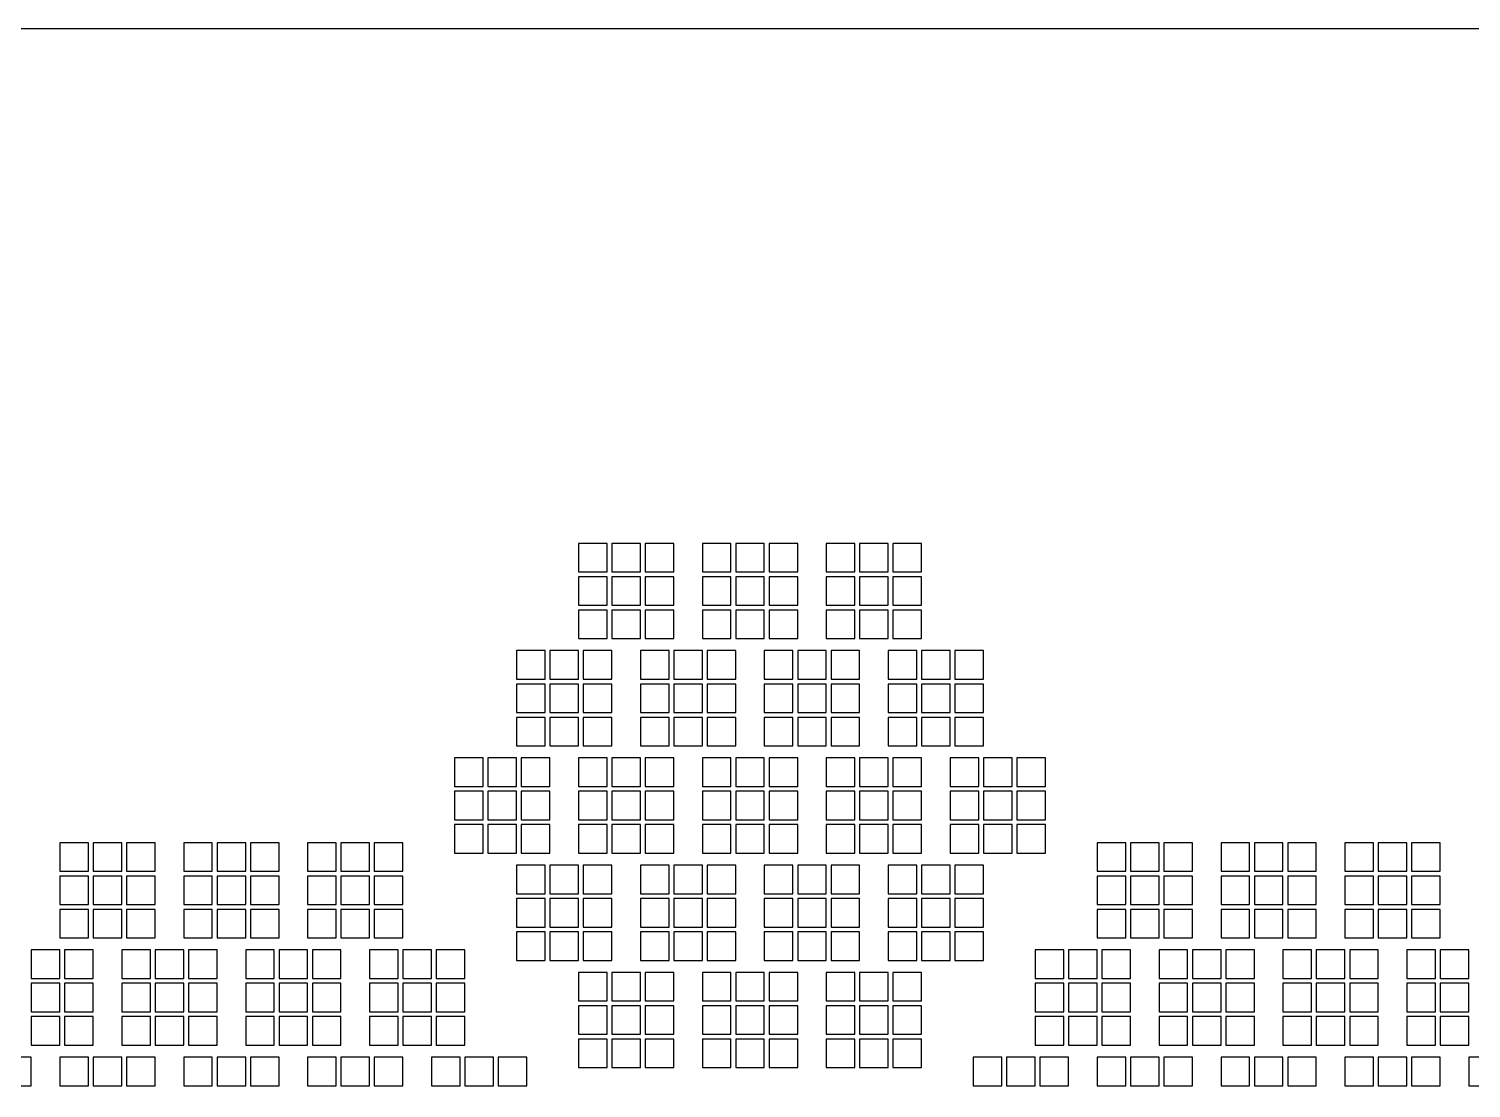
# Model space of a CAD drawing. Extents: x -49 to 54, y -38 to 38.
# Drawn here: x 0.6 to 15.73, y 26.88 to 38 of the extents above; entities that cross this region are included whole.
import ezdxf

# ---------------------------------------------------------------- set-up
doc = ezdxf.new("R2010")
doc.units = 0
doc.layers.add('BACK_LAYER', color=5, linetype='CONTINUOUS')
doc.layers.add('OUTLINE', color=7, linetype='CONTINUOUS')

msp = doc.modelspace()

# ---------------------------------------------------------------- linework, layer by layer
at = {"layer": 'BACK_LAYER'}
for points in [[(6.363, 32.299), (6.663, 32.299), (6.663, 32.599), (6.363, 32.599)], [(6.713, 32.299), (7.013, 32.299), (7.013, 32.599), (6.713, 32.599)], [(7.063, 32.299), (7.363, 32.299), (7.363, 32.599), (7.063, 32.599)], [(7.663, 32.299), (7.963, 32.299), (7.963, 32.599), (7.663, 32.599)], [(8.013, 32.299), (8.313, 32.299), (8.313, 32.599), (8.013, 32.599)], [(8.363, 32.299), (8.663, 32.299), (8.663, 32.599), (8.363, 32.599)], [(8.963, 32.299), (9.263, 32.299), (9.263, 32.599), (8.963, 32.599)], [(9.313, 32.299), (9.613, 32.299), (9.613, 32.599), (9.313, 32.599)], [(9.663, 32.299), (9.963, 32.299), (9.963, 32.599), (9.663, 32.599)], [(6.363, 31.949), (6.663, 31.949), (6.663, 32.249), (6.363, 32.249)], [(6.713, 31.949), (7.013, 31.949), (7.013, 32.249), (6.713, 32.249)], [(7.063, 31.949), (7.363, 31.949), (7.363, 32.249), (7.063, 32.249)], [(7.663, 31.949), (7.963, 31.949), (7.963, 32.249), (7.663, 32.249)], [(8.013, 31.949), (8.313, 31.949), (8.313, 32.249), (8.013, 32.249)], [(8.363, 31.949), (8.663, 31.949), (8.663, 32.249), (8.363, 32.249)], [(8.963, 31.949), (9.263, 31.949), (9.263, 32.249), (8.963, 32.249)], [(9.313, 31.949), (9.613, 31.949), (9.613, 32.249), (9.313, 32.249)], [(9.663, 31.949), (9.963, 31.949), (9.963, 32.249), (9.663, 32.249)], [(6.363, 31.599), (6.663, 31.599), (6.663, 31.899), (6.363, 31.899)], [(6.713, 31.599), (7.013, 31.599), (7.013, 31.899), (6.713, 31.899)], [(7.063, 31.599), (7.363, 31.599), (7.363, 31.899), (7.063, 31.899)], [(7.663, 31.599), (7.963, 31.599), (7.963, 31.899), (7.663, 31.899)], [(8.013, 31.599), (8.313, 31.599), (8.313, 31.899), (8.013, 31.899)], [(8.363, 31.599), (8.663, 31.599), (8.663, 31.899), (8.363, 31.899)], [(8.963, 31.599), (9.263, 31.599), (9.263, 31.899), (8.963, 31.899)], [(9.313, 31.599), (9.613, 31.599), (9.613, 31.899), (9.313, 31.899)], [(9.663, 31.599), (9.963, 31.599), (9.963, 31.899), (9.663, 31.899)], [(5.713, 31.173), (6.013, 31.173), (6.013, 31.473), (5.713, 31.473)], [(6.063, 31.173), (6.363, 31.173), (6.363, 31.473), (6.063, 31.473)], [(6.413, 31.173), (6.713, 31.173), (6.713, 31.473), (6.413, 31.473)], [(7.013, 31.173), (7.313, 31.173), (7.313, 31.473), (7.013, 31.473)], [(7.363, 31.173), (7.663, 31.173), (7.663, 31.473), (7.363, 31.473)], [(7.713, 31.173), (8.013, 31.173), (8.013, 31.473), (7.713, 31.473)], [(8.313, 31.173), (8.613, 31.173), (8.613, 31.473), (8.313, 31.473)], [(8.663, 31.173), (8.963, 31.173), (8.963, 31.473), (8.663, 31.473)], [(9.013, 31.173), (9.313, 31.173), (9.313, 31.473), (9.013, 31.473)], [(9.613, 31.173), (9.913, 31.173), (9.913, 31.473), (9.613, 31.473)], [(9.963, 31.173), (10.263, 31.173), (10.263, 31.473), (9.963, 31.473)], [(10.313, 31.173), (10.613, 31.173), (10.613, 31.473), (10.313, 31.473)], [(5.713, 30.823), (6.013, 30.823), (6.013, 31.123), (5.713, 31.123)], [(6.063, 30.823), (6.363, 30.823), (6.363, 31.123), (6.063, 31.123)], [(6.413, 30.823), (6.713, 30.823), (6.713, 31.123), (6.413, 31.123)], [(7.013, 30.823), (7.313, 30.823), (7.313, 31.123), (7.013, 31.123)], [(7.363, 30.823), (7.663, 30.823), (7.663, 31.123), (7.363, 31.123)], [(7.713, 30.823), (8.013, 30.823), (8.013, 31.123), (7.713, 31.123)], [(8.313, 30.823), (8.613, 30.823), (8.613, 31.123), (8.313, 31.123)], [(8.663, 30.823), (8.963, 30.823), (8.963, 31.123), (8.663, 31.123)], [(9.013, 30.823), (9.313, 30.823), (9.313, 31.123), (9.013, 31.123)], [(9.613, 30.823), (9.913, 30.823), (9.913, 31.123), (9.613, 31.123)], [(9.963, 30.823), (10.263, 30.823), (10.263, 31.123), (9.963, 31.123)], [(10.313, 30.823), (10.613, 30.823), (10.613, 31.123), (10.313, 31.123)], [(5.713, 30.473), (6.013, 30.473), (6.013, 30.773), (5.713, 30.773)], [(6.063, 30.473), (6.363, 30.473), (6.363, 30.773), (6.063, 30.773)], [(6.413, 30.473), (6.713, 30.473), (6.713, 30.773), (6.413, 30.773)], [(7.013, 30.473), (7.313, 30.473), (7.313, 30.773), (7.013, 30.773)], [(7.363, 30.473), (7.663, 30.473), (7.663, 30.773), (7.363, 30.773)], [(7.713, 30.473), (8.013, 30.473), (8.013, 30.773), (7.713, 30.773)], [(8.313, 30.473), (8.613, 30.473), (8.613, 30.773), (8.313, 30.773)], [(8.663, 30.473), (8.963, 30.473), (8.963, 30.773), (8.663, 30.773)], [(9.013, 30.473), (9.313, 30.473), (9.313, 30.773), (9.013, 30.773)], [(9.613, 30.473), (9.913, 30.473), (9.913, 30.773), (9.613, 30.773)], [(9.963, 30.473), (10.263, 30.473), (10.263, 30.773), (9.963, 30.773)], [(10.313, 30.473), (10.613, 30.473), (10.613, 30.773), (10.313, 30.773)], [(5.063, 30.048), (5.363, 30.048), (5.363, 30.348), (5.063, 30.348)], [(5.413, 30.048), (5.713, 30.048), (5.713, 30.348), (5.413, 30.348)], [(5.763, 30.048), (6.063, 30.048), (6.063, 30.348), (5.763, 30.348)], [(6.363, 30.048), (6.663, 30.048), (6.663, 30.348), (6.363, 30.348)], [(6.713, 30.048), (7.013, 30.048), (7.013, 30.348), (6.713, 30.348)], [(7.063, 30.048), (7.363, 30.048), (7.363, 30.348), (7.063, 30.348)], [(7.663, 30.048), (7.963, 30.048), (7.963, 30.348), (7.663, 30.348)], [(8.013, 30.048), (8.313, 30.048), (8.313, 30.348), (8.013, 30.348)], [(8.363, 30.048), (8.663, 30.048), (8.663, 30.348), (8.363, 30.348)], [(8.963, 30.048), (9.263, 30.048), (9.263, 30.348), (8.963, 30.348)], [(9.313, 30.048), (9.613, 30.048), (9.613, 30.348), (9.313, 30.348)], [(9.663, 30.048), (9.963, 30.048), (9.963, 30.348), (9.663, 30.348)], [(10.263, 30.048), (10.563, 30.048), (10.563, 30.348), (10.263, 30.348)], [(10.613, 30.048), (10.913, 30.048), (10.913, 30.348), (10.613, 30.348)], [(10.963, 30.048), (11.263, 30.048), (11.263, 30.348), (10.963, 30.348)], [(5.063, 29.698), (5.363, 29.698), (5.363, 29.998), (5.063, 29.998)], [(5.413, 29.698), (5.713, 29.698), (5.713, 29.998), (5.413, 29.998)], [(5.763, 29.698), (6.063, 29.698), (6.063, 29.998), (5.763, 29.998)], [(6.363, 29.698), (6.663, 29.698), (6.663, 29.998), (6.363, 29.998)], [(6.713, 29.698), (7.013, 29.698), (7.013, 29.998), (6.713, 29.998)], [(7.063, 29.698), (7.363, 29.698), (7.363, 29.998), (7.063, 29.998)], [(7.663, 29.698), (7.963, 29.698), (7.963, 29.998), (7.663, 29.998)], [(8.013, 29.698), (8.313, 29.698), (8.313, 29.998), (8.013, 29.998)], [(8.363, 29.698), (8.663, 29.698), (8.663, 29.998), (8.363, 29.998)], [(8.963, 29.698), (9.263, 29.698), (9.263, 29.998), (8.963, 29.998)], [(9.313, 29.698), (9.613, 29.698), (9.613, 29.998), (9.313, 29.998)], [(9.663, 29.698), (9.963, 29.698), (9.963, 29.998), (9.663, 29.998)], [(10.263, 29.698), (10.563, 29.698), (10.563, 29.998), (10.263, 29.998)], [(10.613, 29.698), (10.913, 29.698), (10.913, 29.998), (10.613, 29.998)], [(10.963, 29.698), (11.263, 29.698), (11.263, 29.998), (10.963, 29.998)], [(5.063, 29.348), (5.363, 29.348), (5.363, 29.648), (5.063, 29.648)], [(5.413, 29.348), (5.713, 29.348), (5.713, 29.648), (5.413, 29.648)], [(5.763, 29.348), (6.063, 29.348), (6.063, 29.648), (5.763, 29.648)], [(6.363, 29.348), (6.663, 29.348), (6.663, 29.648), (6.363, 29.648)], [(6.713, 29.348), (7.013, 29.348), (7.013, 29.648), (6.713, 29.648)], [(7.063, 29.348), (7.363, 29.348), (7.363, 29.648), (7.063, 29.648)], [(7.663, 29.348), (7.963, 29.348), (7.963, 29.648), (7.663, 29.648)], [(8.013, 29.348), (8.313, 29.348), (8.313, 29.648), (8.013, 29.648)], [(8.363, 29.348), (8.663, 29.348), (8.663, 29.648), (8.363, 29.648)], [(8.963, 29.348), (9.263, 29.348), (9.263, 29.648), (8.963, 29.648)], [(9.313, 29.348), (9.613, 29.348), (9.613, 29.648), (9.313, 29.648)], [(9.663, 29.348), (9.963, 29.348), (9.963, 29.648), (9.663, 29.648)], [(10.263, 29.348), (10.563, 29.348), (10.563, 29.648), (10.263, 29.648)], [(10.613, 29.348), (10.913, 29.348), (10.913, 29.648), (10.613, 29.648)], [(10.963, 29.348), (11.263, 29.348), (11.263, 29.648), (10.963, 29.648)], [(0.921, 29.157), (1.221, 29.157), (1.221, 29.457), (0.921, 29.457)], [(1.271, 29.157), (1.571, 29.157), (1.571, 29.457), (1.271, 29.457)], [(1.621, 29.157), (1.921, 29.157), (1.921, 29.457), (1.621, 29.457)], [(2.221, 29.157), (2.521, 29.157), (2.521, 29.457), (2.221, 29.457)], [(2.571, 29.157), (2.871, 29.157), (2.871, 29.457), (2.571, 29.457)], [(2.921, 29.157), (3.221, 29.157), (3.221, 29.457), (2.921, 29.457)], [(3.521, 29.157), (3.821, 29.157), (3.821, 29.457), (3.521, 29.457)], [(3.871, 29.157), (4.171, 29.157), (4.171, 29.457), (3.871, 29.457)], [(4.221, 29.157), (4.521, 29.157), (4.521, 29.457), (4.221, 29.457)], [(11.805, 29.157), (12.105, 29.157), (12.105, 29.457), (11.805, 29.457)], [(12.155, 29.157), (12.455, 29.157), (12.455, 29.457), (12.155, 29.457)], [(12.505, 29.157), (12.805, 29.157), (12.805, 29.457), (12.505, 29.457)], [(13.105, 29.157), (13.405, 29.157), (13.405, 29.457), (13.105, 29.457)], [(13.455, 29.157), (13.755, 29.157), (13.755, 29.457), (13.455, 29.457)], [(13.805, 29.157), (14.105, 29.157), (14.105, 29.457), (13.805, 29.457)], [(14.405, 29.157), (14.705, 29.157), (14.705, 29.457), (14.405, 29.457)], [(14.755, 29.157), (15.055, 29.157), (15.055, 29.457), (14.755, 29.457)], [(15.105, 29.157), (15.405, 29.157), (15.405, 29.457), (15.105, 29.457)], [(5.713, 28.922), (6.013, 28.922), (6.013, 29.222), (5.713, 29.222)], [(6.063, 28.922), (6.363, 28.922), (6.363, 29.222), (6.063, 29.222)], [(6.413, 28.922), (6.713, 28.922), (6.713, 29.222), (6.413, 29.222)], [(7.013, 28.922), (7.313, 28.922), (7.313, 29.222), (7.013, 29.222)], [(7.363, 28.922), (7.663, 28.922), (7.663, 29.222), (7.363, 29.222)], [(7.713, 28.922), (8.013, 28.922), (8.013, 29.222), (7.713, 29.222)], [(8.313, 28.922), (8.613, 28.922), (8.613, 29.222), (8.313, 29.222)], [(8.663, 28.922), (8.963, 28.922), (8.963, 29.222), (8.663, 29.222)], [(9.013, 28.922), (9.313, 28.922), (9.313, 29.222), (9.013, 29.222)], [(9.613, 28.922), (9.913, 28.922), (9.913, 29.222), (9.613, 29.222)], [(9.963, 28.922), (10.263, 28.922), (10.263, 29.222), (9.963, 29.222)], [(10.313, 28.922), (10.613, 28.922), (10.613, 29.222), (10.313, 29.222)], [(0.921, 28.807), (1.221, 28.807), (1.221, 29.107), (0.921, 29.107)], [(1.271, 28.807), (1.571, 28.807), (1.571, 29.107), (1.271, 29.107)], [(1.621, 28.807), (1.921, 28.807), (1.921, 29.107), (1.621, 29.107)], [(2.221, 28.807), (2.521, 28.807), (2.521, 29.107), (2.221, 29.107)], [(2.571, 28.807), (2.871, 28.807), (2.871, 29.107), (2.571, 29.107)], [(2.921, 28.807), (3.221, 28.807), (3.221, 29.107), (2.921, 29.107)], [(3.521, 28.807), (3.821, 28.807), (3.821, 29.107), (3.521, 29.107)], [(3.871, 28.807), (4.171, 28.807), (4.171, 29.107), (3.871, 29.107)], [(4.221, 28.807), (4.521, 28.807), (4.521, 29.107), (4.221, 29.107)], [(11.805, 28.807), (12.105, 28.807), (12.105, 29.107), (11.805, 29.107)], [(12.155, 28.807), (12.455, 28.807), (12.455, 29.107), (12.155, 29.107)], [(12.505, 28.807), (12.805, 28.807), (12.805, 29.107), (12.505, 29.107)], [(13.105, 28.807), (13.405, 28.807), (13.405, 29.107), (13.105, 29.107)], [(13.455, 28.807), (13.755, 28.807), (13.755, 29.107), (13.455, 29.107)], [(13.805, 28.807), (14.105, 28.807), (14.105, 29.107), (13.805, 29.107)], [(14.405, 28.807), (14.705, 28.807), (14.705, 29.107), (14.405, 29.107)], [(14.755, 28.807), (15.055, 28.807), (15.055, 29.107), (14.755, 29.107)], [(15.105, 28.807), (15.405, 28.807), (15.405, 29.107), (15.105, 29.107)], [(0.921, 28.457), (1.221, 28.457), (1.221, 28.757), (0.921, 28.757)], [(1.271, 28.457), (1.571, 28.457), (1.571, 28.757), (1.271, 28.757)], [(1.621, 28.457), (1.921, 28.457), (1.921, 28.757), (1.621, 28.757)], [(2.221, 28.457), (2.521, 28.457), (2.521, 28.757), (2.221, 28.757)], [(2.571, 28.457), (2.871, 28.457), (2.871, 28.757), (2.571, 28.757)], [(2.921, 28.457), (3.221, 28.457), (3.221, 28.757), (2.921, 28.757)], [(3.521, 28.457), (3.821, 28.457), (3.821, 28.757), (3.521, 28.757)], [(3.871, 28.457), (4.171, 28.457), (4.171, 28.757), (3.871, 28.757)], [(4.221, 28.457), (4.521, 28.457), (4.521, 28.757), (4.221, 28.757)], [(5.713, 28.572), (6.013, 28.572), (6.013, 28.872), (5.713, 28.872)], [(6.063, 28.572), (6.363, 28.572), (6.363, 28.872), (6.063, 28.872)], [(6.413, 28.572), (6.713, 28.572), (6.713, 28.872), (6.413, 28.872)], [(7.013, 28.572), (7.313, 28.572), (7.313, 28.872), (7.013, 28.872)], [(7.363, 28.572), (7.663, 28.572), (7.663, 28.872), (7.363, 28.872)], [(7.713, 28.572), (8.013, 28.572), (8.013, 28.872), (7.713, 28.872)], [(8.313, 28.572), (8.613, 28.572), (8.613, 28.872), (8.313, 28.872)], [(8.663, 28.572), (8.963, 28.572), (8.963, 28.872), (8.663, 28.872)], [(9.013, 28.572), (9.313, 28.572), (9.313, 28.872), (9.013, 28.872)], [(9.613, 28.572), (9.913, 28.572), (9.913, 28.872), (9.613, 28.872)], [(9.963, 28.572), (10.263, 28.572), (10.263, 28.872), (9.963, 28.872)], [(10.313, 28.572), (10.613, 28.572), (10.613, 28.872), (10.313, 28.872)], [(11.805, 28.457), (12.105, 28.457), (12.105, 28.757), (11.805, 28.757)], [(12.155, 28.457), (12.455, 28.457), (12.455, 28.757), (12.155, 28.757)], [(12.505, 28.457), (12.805, 28.457), (12.805, 28.757), (12.505, 28.757)], [(13.105, 28.457), (13.405, 28.457), (13.405, 28.757), (13.105, 28.757)], [(13.455, 28.457), (13.755, 28.457), (13.755, 28.757), (13.455, 28.757)], [(13.805, 28.457), (14.105, 28.457), (14.105, 28.757), (13.805, 28.757)], [(14.405, 28.457), (14.705, 28.457), (14.705, 28.757), (14.405, 28.757)], [(14.755, 28.457), (15.055, 28.457), (15.055, 28.757), (14.755, 28.757)], [(15.105, 28.457), (15.405, 28.457), (15.405, 28.757), (15.105, 28.757)], [(5.713, 28.222), (6.013, 28.222), (6.013, 28.522), (5.713, 28.522)], [(6.063, 28.222), (6.363, 28.222), (6.363, 28.522), (6.063, 28.522)], [(6.413, 28.222), (6.713, 28.222), (6.713, 28.522), (6.413, 28.522)], [(7.013, 28.222), (7.313, 28.222), (7.313, 28.522), (7.013, 28.522)], [(7.363, 28.222), (7.663, 28.222), (7.663, 28.522), (7.363, 28.522)], [(7.713, 28.222), (8.013, 28.222), (8.013, 28.522), (7.713, 28.522)], [(8.313, 28.222), (8.613, 28.222), (8.613, 28.522), (8.313, 28.522)], [(8.663, 28.222), (8.963, 28.222), (8.963, 28.522), (8.663, 28.522)], [(9.013, 28.222), (9.313, 28.222), (9.313, 28.522), (9.013, 28.522)], [(9.613, 28.222), (9.913, 28.222), (9.913, 28.522), (9.613, 28.522)], [(9.963, 28.222), (10.263, 28.222), (10.263, 28.522), (9.963, 28.522)], [(10.313, 28.222), (10.613, 28.222), (10.613, 28.522), (10.313, 28.522)], [(0.621, 28.032), (0.921, 28.032), (0.921, 28.332), (0.621, 28.332)], [(0.971, 28.032), (1.271, 28.032), (1.271, 28.332), (0.971, 28.332)], [(1.571, 28.032), (1.871, 28.032), (1.871, 28.332), (1.571, 28.332)], [(1.921, 28.032), (2.221, 28.032), (2.221, 28.332), (1.921, 28.332)], [(2.271, 28.032), (2.571, 28.032), (2.571, 28.332), (2.271, 28.332)], [(2.871, 28.032), (3.171, 28.032), (3.171, 28.332), (2.871, 28.332)], [(3.221, 28.032), (3.521, 28.032), (3.521, 28.332), (3.221, 28.332)], [(3.571, 28.032), (3.871, 28.032), (3.871, 28.332), (3.571, 28.332)], [(4.171, 28.032), (4.471, 28.032), (4.471, 28.332), (4.171, 28.332)], [(4.521, 28.032), (4.821, 28.032), (4.821, 28.332), (4.521, 28.332)], [(4.871, 28.032), (5.171, 28.032), (5.171, 28.332), (4.871, 28.332)], [(11.155, 28.032), (11.455, 28.032), (11.455, 28.332), (11.155, 28.332)], [(11.505, 28.032), (11.805, 28.032), (11.805, 28.332), (11.505, 28.332)], [(11.855, 28.032), (12.155, 28.032), (12.155, 28.332), (11.855, 28.332)], [(12.455, 28.032), (12.755, 28.032), (12.755, 28.332), (12.455, 28.332)], [(12.805, 28.032), (13.105, 28.032), (13.105, 28.332), (12.805, 28.332)], [(13.155, 28.032), (13.455, 28.032), (13.455, 28.332), (13.155, 28.332)], [(13.755, 28.032), (14.055, 28.032), (14.055, 28.332), (13.755, 28.332)], [(14.105, 28.032), (14.405, 28.032), (14.405, 28.332), (14.105, 28.332)], [(14.455, 28.032), (14.755, 28.032), (14.755, 28.332), (14.455, 28.332)], [(15.055, 28.032), (15.355, 28.032), (15.355, 28.332), (15.055, 28.332)], [(15.405, 28.032), (15.705, 28.032), (15.705, 28.332), (15.405, 28.332)], [(6.363, 27.796), (6.663, 27.796), (6.663, 28.096), (6.363, 28.096)], [(6.713, 27.796), (7.013, 27.796), (7.013, 28.096), (6.713, 28.096)], [(7.063, 27.796), (7.363, 27.796), (7.363, 28.096), (7.063, 28.096)], [(7.663, 27.796), (7.963, 27.796), (7.963, 28.096), (7.663, 28.096)], [(8.013, 27.796), (8.313, 27.796), (8.313, 28.096), (8.013, 28.096)], [(8.363, 27.796), (8.663, 27.796), (8.663, 28.096), (8.363, 28.096)], [(8.963, 27.796), (9.263, 27.796), (9.263, 28.096), (8.963, 28.096)], [(9.313, 27.796), (9.613, 27.796), (9.613, 28.096), (9.313, 28.096)], [(9.663, 27.796), (9.963, 27.796), (9.963, 28.096), (9.663, 28.096)], [(0.621, 27.682), (0.921, 27.682), (0.921, 27.982), (0.621, 27.982)], [(0.971, 27.682), (1.271, 27.682), (1.271, 27.982), (0.971, 27.982)], [(1.571, 27.682), (1.871, 27.682), (1.871, 27.982), (1.571, 27.982)], [(1.921, 27.682), (2.221, 27.682), (2.221, 27.982), (1.921, 27.982)], [(2.271, 27.682), (2.571, 27.682), (2.571, 27.982), (2.271, 27.982)], [(2.871, 27.682), (3.171, 27.682), (3.171, 27.982), (2.871, 27.982)], [(3.221, 27.682), (3.521, 27.682), (3.521, 27.982), (3.221, 27.982)], [(3.571, 27.682), (3.871, 27.682), (3.871, 27.982), (3.571, 27.982)], [(4.171, 27.682), (4.471, 27.682), (4.471, 27.982), (4.171, 27.982)], [(4.521, 27.682), (4.821, 27.682), (4.821, 27.982), (4.521, 27.982)], [(4.871, 27.682), (5.171, 27.682), (5.171, 27.982), (4.871, 27.982)], [(11.155, 27.682), (11.455, 27.682), (11.455, 27.982), (11.155, 27.982)], [(11.505, 27.682), (11.805, 27.682), (11.805, 27.982), (11.505, 27.982)], [(11.855, 27.682), (12.155, 27.682), (12.155, 27.982), (11.855, 27.982)], [(12.455, 27.682), (12.755, 27.682), (12.755, 27.982), (12.455, 27.982)], [(12.805, 27.682), (13.105, 27.682), (13.105, 27.982), (12.805, 27.982)], [(13.155, 27.682), (13.455, 27.682), (13.455, 27.982), (13.155, 27.982)], [(13.755, 27.682), (14.055, 27.682), (14.055, 27.982), (13.755, 27.982)], [(14.105, 27.682), (14.405, 27.682), (14.405, 27.982), (14.105, 27.982)], [(14.455, 27.682), (14.755, 27.682), (14.755, 27.982), (14.455, 27.982)], [(15.055, 27.682), (15.355, 27.682), (15.355, 27.982), (15.055, 27.982)], [(15.405, 27.682), (15.705, 27.682), (15.705, 27.982), (15.405, 27.982)], [(6.363, 27.446), (6.663, 27.446), (6.663, 27.746), (6.363, 27.746)], [(6.713, 27.446), (7.013, 27.446), (7.013, 27.746), (6.713, 27.746)], [(7.063, 27.446), (7.363, 27.446), (7.363, 27.746), (7.063, 27.746)], [(7.663, 27.446), (7.963, 27.446), (7.963, 27.746), (7.663, 27.746)], [(8.013, 27.446), (8.313, 27.446), (8.313, 27.746), (8.013, 27.746)], [(8.363, 27.446), (8.663, 27.446), (8.663, 27.746), (8.363, 27.746)], [(8.963, 27.446), (9.263, 27.446), (9.263, 27.746), (8.963, 27.746)], [(9.313, 27.446), (9.613, 27.446), (9.613, 27.746), (9.313, 27.746)], [(9.663, 27.446), (9.963, 27.446), (9.963, 27.746), (9.663, 27.746)], [(0.621, 27.332), (0.921, 27.332), (0.921, 27.632), (0.621, 27.632)], [(0.971, 27.332), (1.271, 27.332), (1.271, 27.632), (0.971, 27.632)], [(1.571, 27.332), (1.871, 27.332), (1.871, 27.632), (1.571, 27.632)], [(1.921, 27.332), (2.221, 27.332), (2.221, 27.632), (1.921, 27.632)], [(2.271, 27.332), (2.571, 27.332), (2.571, 27.632), (2.271, 27.632)], [(2.871, 27.332), (3.171, 27.332), (3.171, 27.632), (2.871, 27.632)], [(3.221, 27.332), (3.521, 27.332), (3.521, 27.632), (3.221, 27.632)], [(3.571, 27.332), (3.871, 27.332), (3.871, 27.632), (3.571, 27.632)], [(4.171, 27.332), (4.471, 27.332), (4.471, 27.632), (4.171, 27.632)], [(4.521, 27.332), (4.821, 27.332), (4.821, 27.632), (4.521, 27.632)], [(4.871, 27.332), (5.171, 27.332), (5.171, 27.632), (4.871, 27.632)], [(11.155, 27.332), (11.455, 27.332), (11.455, 27.632), (11.155, 27.632)], [(11.505, 27.332), (11.805, 27.332), (11.805, 27.632), (11.505, 27.632)], [(11.855, 27.332), (12.155, 27.332), (12.155, 27.632), (11.855, 27.632)], [(12.455, 27.332), (12.755, 27.332), (12.755, 27.632), (12.455, 27.632)], [(12.805, 27.332), (13.105, 27.332), (13.105, 27.632), (12.805, 27.632)], [(13.155, 27.332), (13.455, 27.332), (13.455, 27.632), (13.155, 27.632)], [(13.755, 27.332), (14.055, 27.332), (14.055, 27.632), (13.755, 27.632)], [(14.105, 27.332), (14.405, 27.332), (14.405, 27.632), (14.105, 27.632)], [(14.455, 27.332), (14.755, 27.332), (14.755, 27.632), (14.455, 27.632)], [(15.055, 27.332), (15.355, 27.332), (15.355, 27.632), (15.055, 27.632)], [(15.405, 27.332), (15.705, 27.332), (15.705, 27.632), (15.405, 27.632)], [(6.363, 27.096), (6.663, 27.096), (6.663, 27.396), (6.363, 27.396)], [(6.713, 27.096), (7.013, 27.096), (7.013, 27.396), (6.713, 27.396)], [(7.063, 27.096), (7.363, 27.096), (7.363, 27.396), (7.063, 27.396)], [(7.663, 27.096), (7.963, 27.096), (7.963, 27.396), (7.663, 27.396)], [(8.013, 27.096), (8.313, 27.096), (8.313, 27.396), (8.013, 27.396)], [(8.363, 27.096), (8.663, 27.096), (8.663, 27.396), (8.363, 27.396)], [(8.963, 27.096), (9.263, 27.096), (9.263, 27.396), (8.963, 27.396)], [(9.313, 27.096), (9.613, 27.096), (9.613, 27.396), (9.313, 27.396)], [(9.663, 27.096), (9.963, 27.096), (9.963, 27.396), (9.663, 27.396)], [(0.321, 26.906), (0.621, 26.906), (0.621, 27.206), (0.321, 27.206)], [(0.921, 26.906), (1.221, 26.906), (1.221, 27.206), (0.921, 27.206)], [(1.271, 26.906), (1.571, 26.906), (1.571, 27.206), (1.271, 27.206)], [(1.621, 26.906), (1.921, 26.906), (1.921, 27.206), (1.621, 27.206)], [(2.221, 26.906), (2.521, 26.906), (2.521, 27.206), (2.221, 27.206)], [(2.571, 26.906), (2.871, 26.906), (2.871, 27.206), (2.571, 27.206)], [(2.921, 26.906), (3.221, 26.906), (3.221, 27.206), (2.921, 27.206)], [(3.521, 26.906), (3.821, 26.906), (3.821, 27.206), (3.521, 27.206)], [(3.871, 26.906), (4.171, 26.906), (4.171, 27.206), (3.871, 27.206)], [(4.221, 26.906), (4.521, 26.906), (4.521, 27.206), (4.221, 27.206)], [(4.821, 26.906), (5.121, 26.906), (5.121, 27.206), (4.821, 27.206)], [(5.171, 26.906), (5.471, 26.906), (5.471, 27.206), (5.171, 27.206)], [(5.521, 26.906), (5.821, 26.906), (5.821, 27.206), (5.521, 27.206)], [(10.505, 26.906), (10.805, 26.906), (10.805, 27.206), (10.505, 27.206)], [(10.855, 26.906), (11.155, 26.906), (11.155, 27.206), (10.855, 27.206)], [(11.205, 26.906), (11.505, 26.906), (11.505, 27.206), (11.205, 27.206)], [(11.805, 26.906), (12.105, 26.906), (12.105, 27.206), (11.805, 27.206)], [(12.155, 26.906), (12.455, 26.906), (12.455, 27.206), (12.155, 27.206)], [(12.505, 26.906), (12.805, 26.906), (12.805, 27.206), (12.505, 27.206)], [(13.105, 26.906), (13.405, 26.906), (13.405, 27.206), (13.105, 27.206)], [(13.455, 26.906), (13.755, 26.906), (13.755, 27.206), (13.455, 27.206)], [(13.805, 26.906), (14.105, 26.906), (14.105, 27.206), (13.805, 27.206)], [(14.405, 26.906), (14.705, 26.906), (14.705, 27.206), (14.405, 27.206)], [(14.755, 26.906), (15.055, 26.906), (15.055, 27.206), (14.755, 27.206)], [(15.105, 26.906), (15.405, 26.906), (15.405, 27.206), (15.105, 27.206)], [(15.705, 26.906), (16.005, 26.906), (16.005, 27.206), (15.705, 27.206)]]:
    msp.add_lwpolyline(points, close=True, dxfattribs=at)
at = {"layer": 'OUTLINE'}
msp.add_lwpolyline([(-49.4, -36.45, -0.414214), (-47.85, -38), (52.85, -38, -0.414214), (54.4, -36.45), (54.4, -28), (51.4, -28), (51.4, 28), (54.4, 28), (54.4, 36.45, -0.414214), (52.85, 38), (-47.85, 38, -0.414214), (-49.4, 36.45)], format="xyb", close=True, dxfattribs=at)

doc.saveas('drawing.dxf')
